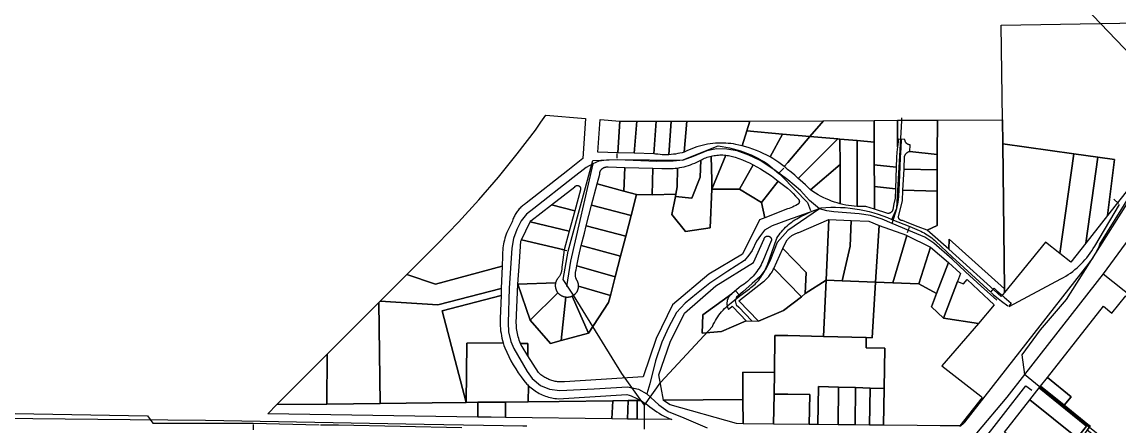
# Model space of a CAD drawing. Extents: x 1876309 to 1899261, y 443723 to 466661.
# Drawn here: x 1890267 to 1894183, y 461581 to 463025 of the extents above; entities that cross this region are included whole.
import ezdxf

# ---------------------------------------------------------------- set-up
doc = ezdxf.new("R2010")
doc.units = 0
doc.header["$MEASUREMENT"] = 0
for name, color, linetype in [('Parcels', 31, 'Continuous'), ('Roads', 7, 'Continuous'), ('Waterlines', 5, 'Continuous')]:
    doc.layers.add(name, color=color, linetype=linetype)

msp = doc.modelspace()

# ---------------------------------------------------------------- linework, layer by layer
at = {"layer": 'Parcels'}
msp.add_lwpolyline([(1894220.9, 462435.3), (1894141.2, 462333.7), (1894166, 462534.1), (1894106.7, 462542.4), (1894021.5, 462554.3), (1894021.5, 462554.3), (1893767.6, 462589.8), (1893766.4, 462675.7), (1893762.3, 463013.9), (1894396.6, 463024.4)], dxfattribs=at)
for points in [[(1892136.6, 462692), (1892278.7, 462680), (1892268.9, 462537.7), (1892214.9, 462494.9), (1892067.1, 462377.8), (1892063.7, 462375.5), (1892060.3, 462373.2), (1892057.1, 462370.8), (1892053.9, 462368.2), (1892050.9, 462365.5), (1892047.9, 462362.8), (1892045, 462359.9), (1892042.2, 462356.9), (1892039.6, 462353.9), (1892037, 462350.7), (1892034.5, 462347.5), (1892032.2, 462344.1), (1892030, 462340.7), (1892027.9, 462337.3), (1892025.9, 462333.7), (1892024, 462330.1), (1892022.3, 462326.4), (1892020.7, 462322.7), (1892019.2, 462318.9), (1892017.9, 462315), (1892016.7, 462311.2), (1891997.9, 462273.2), (1891995.3, 462266.5), (1891992.9, 462259.7), (1891990.8, 462252.8), (1891988.9, 462245.8), (1891987.2, 462238.8), (1891985.8, 462231.8), (1891984.6, 462224.6), (1891983.7, 462217.5), (1891983, 462210.3), (1891982.6, 462203.1), (1891982.4, 462195.9), (1891982.4, 462188.7), (1891981, 462152.7), (1891743.8, 462087.8), (1891641.2, 462123.2), (1891751.2, 462233.6), (1891825.9, 462310.2), (1891898.2, 462389.1), (1891968, 462470.2), (1892035.2, 462553.4), (1892099.8, 462638.7), (1892119.4, 462666.9), (1892136.6, 462692)], [(1892394.4, 462557.7), (1892322.7, 462560.2), (1892330.6, 462676.1), (1892401.1, 462670.5), (1892394.4, 462557.7)], [(1892462, 462670.2), (1892452.3, 462555.8), (1892394.4, 462557.7), (1892401.1, 462670.5), (1892455, 462670.2), (1892462, 462670.2)], [(1892530.2, 462670.3), (1892522, 462553.4), (1892452.3, 462555.8), (1892462, 462670.2), (1892530.2, 462670.3)], [(1892584, 462670.5), (1892576.3, 462550.7), (1892568.3, 462550.5), (1892560.3, 462550.5), (1892552.3, 462550.7), (1892544.4, 462551.3), (1892536.4, 462552.1), (1892528.5, 462553.2), (1892522, 462553.4), (1892530.2, 462670.3), (1892584, 462670.5)], [(1892584, 462670.5), (1892639.6, 462670.6), (1892631, 462560.1), (1892623.3, 462558), (1892615.6, 462556.1), (1892607.8, 462554.5), (1892600, 462553.2), (1892592.1, 462552.1), (1892584.2, 462551.3), (1892576.3, 462550.7), (1892584, 462670.5)], [(1892639.6, 462670.6), (1892865.4, 462671.1), (1892854.1, 462635.6), (1892837.2, 462582.7), (1892826.1, 462585.2), (1892815, 462587.4), (1892806.1, 462589), (1892797.1, 462590.2), (1892788.2, 462591.2), (1892779.1, 462591.9), (1892770.1, 462592.3), (1892761.1, 462592.4), (1892752, 462592.2), (1892743, 462591.7), (1892733.3, 462590.9), (1892723.6, 462589.7), (1892713.9, 462588.2), (1892704.3, 462586.4), (1892694.8, 462584.2), (1892685.4, 462581.8), (1892676, 462578.9), (1892666.8, 462575.8), (1892657.6, 462572.3), (1892648.6, 462568.6), (1892639.7, 462564.5), (1892631, 462560.1), (1892639.6, 462670.6)], [(1892865.4, 462671.1), (1893127.3, 462672.1), (1893079.2, 462615.9), (1892981.3, 462624.5), (1892854.1, 462635.6), (1892865.4, 462671.1)], [(1893248.5, 462601.2), (1893186.6, 462606.6), (1893179.5, 462607.2), (1893079.2, 462615.9), (1893127.3, 462672.1), (1893308.2, 462673.1), (1893308.7, 462595.9), (1893248.5, 462601.2)], [(1893392.1, 462673.6), (1893391.6, 462578.3), (1893389.8, 462559.5), (1893388.4, 462540.6), (1893388.4, 462540.3), (1893387.2, 462506.5), (1893309.2, 462514.2), (1893308.7, 462595.9), (1893308.2, 462673.1), (1893392.1, 462673.6)], [(1893534.1, 462674.4), (1893534, 462551.9), (1893436.2, 462562.7), (1893436.8, 462586), (1893436.1, 462586.1), (1893435.4, 462586.1), (1893434.8, 462586.2), (1893434.1, 462586.3), (1893433.5, 462586.4), (1893432.8, 462586.6), (1893432.2, 462586.7), (1893431.6, 462586.9), (1893430.9, 462587.2), (1893430.3, 462587.4), (1893429.7, 462587.6), (1893429.1, 462587.9), (1893428.5, 462588.2), (1893428, 462588.5), (1893427.4, 462588.9), (1893426.8, 462589.2), (1893426.3, 462589.6), (1893425.8, 462590), (1893425.3, 462590.4), (1893424.8, 462590.9), (1893424.3, 462591.3), (1893423.8, 462591.8), (1893423.4, 462592.3), (1893422.9, 462592.8), (1893422.5, 462593.3), (1893422.1, 462593.8), (1893421.7, 462594.3), (1893421.4, 462594.9), (1893421.1, 462595.5), (1893420.7, 462596), (1893420.4, 462596.6), (1893420.2, 462597.2), (1893419.9, 462597.8), (1893419.7, 462598.4), (1893419.4, 462599.1), (1893419.3, 462599.7), (1893419.1, 462600.3), (1893418.9, 462601), (1893418.8, 462601.6), (1893418.7, 462602.3), (1893418.6, 462602.9), (1893418.6, 462603.6), (1893418.5, 462604.2), (1893418.5, 462604.9), (1893395.2, 462606.4), (1893391.6, 462578.3), (1893392.1, 462673.6), (1893534.1, 462674.4)], [(1893534.1, 462674.4), (1893766.4, 462675.7), (1893767.6, 462589.8), (1893774, 462071.7), (1893576.4, 462248.7), (1893574.7, 462212.7), (1893498.2, 462281.5), (1893533.8, 462297.7), (1893533.9, 462420), (1893534, 462497), (1893534, 462551.9), (1893534.1, 462674.4)], [(1892981.3, 462624.5), (1892937, 462543.1), (1892925.1, 462549.5), (1892913.1, 462555.5), (1892900.9, 462561.2), (1892888.5, 462566.3), (1892875.9, 462571.1), (1892863.1, 462575.4), (1892850.2, 462579.3), (1892837.2, 462582.7), (1892854.1, 462635.6), (1892981.3, 462624.5)], [(1892981.3, 462624.5), (1893079.2, 462615.9), (1893000, 462523.3), (1892987.9, 462508.4), (1892978.2, 462516), (1892968.2, 462523.2), (1892958, 462530.2), (1892947.6, 462536.8), (1892937, 462543.1), (1892981.3, 462624.5)], [(1893179.5, 462607.2), (1893037.5, 462465.9), (1893025.3, 462477.1), (1893012.7, 462487.9), (1892999.9, 462498.4), (1892994, 462503.5), (1892987.9, 462508.4), (1893000, 462523.3), (1893079.2, 462615.9), (1893179.5, 462607.2)], [(1893186.6, 462606.6), (1893187.4, 462515.2), (1893081.5, 462424.8), (1893072.7, 462434), (1893063.5, 462442.8), (1893054, 462451.4), (1893044.3, 462459.5), (1893037.5, 462465.9), (1893179.5, 462607.2), (1893186.6, 462606.6)], [(1893248.5, 462601.2), (1893247.9, 462365.6), (1893237.7, 462366.5), (1893227.4, 462367.6), (1893217.2, 462369.1), (1893207.1, 462370.9), (1893197, 462373), (1893187.1, 462375.5), (1893187.4, 462515.2), (1893186.6, 462606.6), (1893248.5, 462601.2)], [(1893248.5, 462601.2), (1893308.7, 462595.9), (1893309.2, 462514.2), (1893309.7, 462437.6), (1893310.2, 462356), (1893278.7, 462365.7), (1893263.3, 462365.5), (1893247.9, 462365.6), (1893248.5, 462601.2)], [(1894021.5, 462554.3), (1893971.7, 462197.6), (1893920.5, 462237.7), (1893774.1, 462058.3), (1893774, 462071.7), (1893767.6, 462589.8), (1894021.5, 462554.3)], [(1892689.8, 462531.5), (1892694.3, 462533.8), (1892698.8, 462535.9), (1892703.4, 462537.9), (1892708, 462539.7), (1892712.7, 462541.4), (1892717.4, 462542.9), (1892722.2, 462544.3), (1892727, 462545.5), (1892729.5, 462459), (1892729.3, 462428.1), (1892723.5, 462289.9), (1892634.8, 462275.9), (1892587.1, 462337.1), (1892599.1, 462401.7), (1892657.5, 462395.5), (1892687.5, 462470.2), (1892689.8, 462531.5)], [(1892689.8, 462531.5), (1892687.5, 462470.2), (1892657.5, 462395.5), (1892599.1, 462401.7), (1892600.7, 462410.1), (1892605.5, 462436), (1892606.8, 462503.2), (1892614.7, 462504.5), (1892622.6, 462506), (1892630.4, 462507.8), (1892638.1, 462509.9), (1892645.8, 462512.2), (1892653.4, 462514.8), (1892660.9, 462517.6), (1892668.3, 462520.7), (1892675.6, 462524.1), (1892682.8, 462527.7), (1892689.8, 462531.5)], [(1892779.2, 462548.9), (1892729.3, 462428.1), (1892729.5, 462459), (1892727, 462545.5), (1892732.2, 462546.6), (1892737.3, 462547.6), (1892742.5, 462548.4), (1892747.7, 462549), (1892753, 462549.4), (1892758.2, 462549.7), (1892763.5, 462549.8), (1892768.7, 462549.7), (1892774, 462549.4), (1892779.2, 462548.9)], [(1892729.3, 462428.1), (1892779.2, 462548.9), (1892784.1, 462548.4), (1892788.9, 462547.6), (1892793.8, 462546.7), (1892798.6, 462545.7), (1892803.3, 462544.5), (1892808.1, 462543.2), (1892812.8, 462541.7), (1892825.9, 462537.2), (1892838.8, 462532.2), (1892851.7, 462526.9), (1892864.3, 462521.2), (1892876.8, 462515.1), (1892827.8, 462427.3), (1892729.3, 462428.1)], [(1893534, 462551.9), (1893534, 462497), (1893415.1, 462498.5), (1893417.4, 462545.3), (1893417.6, 462546.2), (1893417.9, 462546.9), (1893418.2, 462547.7), (1893418.5, 462548.5), (1893418.9, 462549.3), (1893419.2, 462550), (1893419.7, 462550.8), (1893420.1, 462551.5), (1893420.5, 462552.2), (1893421, 462552.9), (1893421.5, 462553.6), (1893422, 462554.2), (1893422.6, 462554.9), (1893423.2, 462555.5), (1893423.7, 462556.1), (1893424.4, 462556.7), (1893425, 462557.3), (1893425.6, 462557.8), (1893426.3, 462558.3), (1893427, 462558.8), (1893427.7, 462559.3), (1893428.4, 462559.7), (1893429.1, 462560.1), (1893429.9, 462560.5), (1893430.6, 462560.9), (1893431.4, 462561.2), (1893432.2, 462561.6), (1893433, 462561.8), (1893433.8, 462562.1), (1893434.6, 462562.3), (1893435.4, 462562.5), (1893436.2, 462562.7), (1893534, 462551.9)], [(1893971.7, 462197.6), (1894021.5, 462554.3), (1894106.7, 462542.4), (1894063.7, 462234.9), (1894010.5, 462167.1), (1893971.7, 462197.6)], [(1894063.7, 462234.9), (1894106.7, 462542.4), (1894166, 462534.1), (1894141.2, 462333.7), (1894063.7, 462234.9)], [(1892415.6, 462420.6), (1892320.2, 462446.8), (1892329.1, 462480.9), (1892329.1, 462481.9), (1892329.2, 462482.8), (1892329.3, 462483.7), (1892329.4, 462484.6), (1892329.5, 462485.5), (1892329.7, 462486.4), (1892329.9, 462487.3), (1892330.1, 462488.2), (1892330.4, 462489), (1892330.7, 462489.9), (1892331, 462490.8), (1892331.4, 462491.6), (1892331.8, 462492.4), (1892332.2, 462493.2), (1892332.6, 462494), (1892333.1, 462494.8), (1892333.6, 462495.6), (1892334.1, 462496.3), (1892334.7, 462497.1), (1892335.2, 462497.8), (1892335.8, 462498.5), (1892336.5, 462499.1), (1892337.1, 462499.8), (1892337.8, 462500.4), (1892338.5, 462501), (1892339.2, 462501.6), (1892339.9, 462502.2), (1892340.6, 462502.7), (1892341.4, 462503.2), (1892342.2, 462503.7), (1892343, 462504.1), (1892343.8, 462504.5), (1892344.6, 462504.9), (1892345.5, 462505.3), (1892346.3, 462505.6), (1892347.2, 462505.9), (1892348.1, 462506.2), (1892348.9, 462506.4), (1892349.8, 462506.6), (1892350.7, 462506.8), (1892351.6, 462507), (1892352.5, 462507.1), (1892353.4, 462507.2), (1892354.3, 462507.2), (1892355.3, 462507.3), (1892356.2, 462507.2), (1892357.1, 462507.2), (1892358, 462507.1), (1892358.9, 462507), (1892359.8, 462506.9), (1892418.5, 462505.4), (1892415.6, 462420.6)], [(1892518.3, 462502.8), (1892516.5, 462407.2), (1892460.7, 462408.2), (1892415.6, 462420.6), (1892418.5, 462505.4), (1892518.3, 462502.8)], [(1892516.5, 462407.2), (1892518.3, 462502.8), (1892551, 462502), (1892559, 462501.4), (1892567, 462501), (1892574.9, 462500.9), (1892582.9, 462501.1), (1892590.9, 462501.5), (1892598.8, 462502.2), (1892606.8, 462503.2), (1892605.5, 462436), (1892600.7, 462410.1), (1892516.5, 462407.2)], [(1892906.4, 462379.5), (1892827.8, 462427.3), (1892876.8, 462515.1), (1892890.3, 462507.9), (1892903.6, 462500.3), (1892916.6, 462492.3), (1892929.4, 462483.8), (1892941.8, 462474.9), (1892954, 462465.7), (1892965.8, 462456), (1892906.4, 462379.5)], [(1893081.5, 462424.8), (1893187.4, 462515.2), (1893187.1, 462375.5), (1893176.8, 462378.4), (1893166.6, 462381.6), (1893156.6, 462385.1), (1893146.7, 462389), (1893136.9, 462393.2), (1893127.2, 462397.7), (1893117.7, 462402.5), (1893108.4, 462407.6), (1893099.2, 462413.1), (1893090.3, 462418.8), (1893081.5, 462424.8)], [(1893309.7, 462437.6), (1893309.2, 462514.2), (1893387.2, 462506.5), (1893384.3, 462429.3), (1893309.7, 462437.6)], [(1893534, 462497), (1893533.9, 462420), (1893411.5, 462423.8), (1893415.1, 462498.5), (1893534, 462497)], [(1892906.4, 462379.5), (1892965.8, 462456), (1892999.8, 462430.9), (1893009.5, 462421.7), (1893019, 462412.3), (1893028.2, 462402.7), (1893037.1, 462392.7), (1893037.4, 462392.5), (1893037.7, 462392.2), (1893038, 462391.9), (1893038.3, 462391.6), (1893038.6, 462391.3), (1893038.9, 462391), (1893039.1, 462390.7), (1893039.4, 462390.3), (1893039.6, 462390), (1893039.8, 462389.6), (1893040, 462389.3), (1893040.2, 462388.9), (1893040.4, 462388.6), (1893040.6, 462388.2), (1893040.7, 462387.8), (1893040.9, 462387.4), (1893041, 462387), (1893041.1, 462386.6), (1893041.2, 462386.2), (1893041.3, 462385.8), (1893041.4, 462385.4), (1893041.5, 462385), (1893041.5, 462384.6), (1893041.5, 462384.2), (1893041.6, 462383.8), (1893041.6, 462383.3), (1893041.6, 462382.9), (1893041.5, 462382.5), (1893041.5, 462382.1), (1893041.5, 462381.7), (1893041.4, 462381.3), (1893041.3, 462380.9), (1893041.2, 462380.5), (1893041.1, 462380.1), (1893041, 462379.7), (1893040.9, 462379.3), (1893040.7, 462378.9), (1893040.5, 462378.5), (1893040.4, 462378.1), (1893040.2, 462377.8), (1893040, 462377.4), (1893039.8, 462377), (1893039.5, 462376.7), (1893039.3, 462376.4), (1893039.1, 462376), (1893038.8, 462375.7), (1893038.5, 462375.4), (1893038.2, 462375.1), (1893038, 462374.8), (1893037.7, 462374.5), (1893037.3, 462374.2), (1893037, 462374), (1893036.7, 462373.7), (1893036.4, 462373.5), (1893036, 462373.3), (1893035.7, 462373), (1893035.3, 462372.8), (1893034.9, 462372.6), (1893034.6, 462372.5), (1893029, 462369.4), (1893023.3, 462366.6), (1893017.6, 462363.9), (1893011.8, 462361.4), (1893005.9, 462359.1), (1892999.9, 462357.1), (1892918.8, 462325.7), (1892906.4, 462379.5)], [(1892384.5, 462114.3), (1892403.7, 462188.4), (1892422.2, 462259.9), (1892441.3, 462333.5), (1892460.7, 462408.2), (1892516.5, 462407.2), (1892600.7, 462410.1), (1892599.1, 462401.7), (1892587.1, 462337.1), (1892634.8, 462275.9), (1892723.5, 462289.9), (1892729.3, 462428.1), (1892827.8, 462427.3), (1892906.4, 462379.5), (1892918.8, 462325.7), (1892899.2, 462318.4), (1892838.8, 462195.9), (1892719.2, 462124), (1892589.5, 462015), (1892531.1, 461894.2), (1892484.7, 461756.8), (1892203, 461739.2), (1892199, 461738.9), (1892194.9, 461738.8), (1892190.9, 461738.8), (1892186.8, 461739), (1892182.7, 461739.3), (1892178.7, 461739.7), (1892174.7, 461740.3), (1892170.7, 461741), (1892166.7, 461741.8), (1892162.8, 461742.8), (1892158.9, 461743.9), (1892155, 461745.1), (1892151.2, 461746.5), (1892147.4, 461748), (1892143.7, 461749.7), (1892140, 461751.4), (1892136.4, 461753.3), (1892132.9, 461755.3), (1892129.4, 461757.4), (1892126.1, 461759.7), (1892122.8, 461762.1), (1892119.5, 461764.5), (1892116.4, 461767.1), (1892113.4, 461769.8), (1892110.4, 461772.6), (1892073, 461832.1), (1892073, 461876.7), (1892047, 461876.4), (1892044.6, 461882.1), (1892042.4, 461887.9), (1892040.4, 461893.8), (1892038.6, 461899.7), (1892037, 461905.7), (1892035.6, 461911.8), (1892034.4, 461917.9), (1892033.5, 461924), (1892032.7, 461930.2), (1892032.2, 461936.3), (1892031.8, 461942.5), (1892031.7, 461948.8), (1892037.5, 462087.8), (1892081.1, 461960.2), (1892153.5, 461875.9), (1892192.1, 461886.5), (1892288.8, 461913.2), (1892360.8, 462023.1), (1892367.2, 462047.8), (1892384.5, 462114.3)], [(1892156.8, 462371.8), (1892240.1, 462436.2), (1892240.3, 462436.6), (1892240.6, 462436.9), (1892240.9, 462437.2), (1892241.1, 462437.5), (1892241.4, 462437.7), (1892241.7, 462438), (1892242.1, 462438.3), (1892242.4, 462438.5), (1892242.7, 462438.8), (1892243.1, 462439), (1892243.4, 462439.2), (1892243.8, 462439.4), (1892244.1, 462439.6), (1892244.5, 462439.8), (1892244.9, 462439.9), (1892245.2, 462440.1), (1892245.6, 462440.2), (1892246, 462440.3), (1892246.4, 462440.4), (1892246.8, 462440.5), (1892247.2, 462440.6), (1892247.6, 462440.7), (1892248, 462440.7), (1892248.4, 462440.8), (1892248.8, 462440.8), (1892249.2, 462440.8), (1892249.6, 462440.8), (1892250, 462440.8), (1892250.5, 462440.8), (1892250.9, 462440.7), (1892251.3, 462440.7), (1892251.7, 462440.6), (1892252.1, 462440.5), (1892252.5, 462440.4), (1892252.8, 462440.3), (1892253.2, 462440.2), (1892253.6, 462440), (1892254, 462439.9), (1892254.4, 462439.7), (1892254.7, 462439.5), (1892255.1, 462439.4), (1892255.4, 462439.1), (1892255.8, 462438.9), (1892256.1, 462438.7), (1892256.5, 462438.5), (1892256.8, 462438.2), (1892257.1, 462438), (1892257.4, 462437.7), (1892257.7, 462437.4), (1892258, 462437.1), (1892258.3, 462436.8), (1892258.5, 462436.5), (1892258.8, 462436.2), (1892259, 462435.8), (1892259.2, 462435.5), (1892259.5, 462435.2), (1892259.7, 462434.8), (1892259.9, 462434.4), (1892260, 462434.1), (1892260.2, 462433.7), (1892260.4, 462433.3), (1892260.5, 462433), (1892260.6, 462432.6), (1892260.7, 462432.2), (1892260.8, 462431.8), (1892260.9, 462431.4), (1892261, 462431), (1892261.1, 462430.6), (1892261.1, 462430.2), (1892261.1, 462429.8), (1892261.2, 462429.4), (1892261.2, 462429), (1892261.2, 462428.5), (1892261.1, 462428.1), (1892261.1, 462427.7), (1892261, 462427.3), (1892261, 462426.9), (1892260.9, 462426.5), (1892260.8, 462426.1), (1892260.7, 462425.7), (1892260.6, 462425.3), (1892260.4, 462425), (1892240.2, 462350.5), (1892156.8, 462371.8)], [(1892441.3, 462333.5), (1892300.3, 462370), (1892320.2, 462446.8), (1892415.6, 462420.6), (1892460.7, 462408.2), (1892441.3, 462333.5)], [(1893309.7, 462437.6), (1893384.3, 462429.3), (1893383, 462395.9), (1893378.8, 462375.5), (1893375.1, 462355.1), (1893375, 462354.5), (1893374.8, 462353.9), (1893374.7, 462353.3), (1893374.5, 462352.8), (1893374.3, 462352.2), (1893374.1, 462351.7), (1893373.8, 462351.1), (1893373.6, 462350.6), (1893373.3, 462350), (1893373, 462349.5), (1893372.7, 462349), (1893372.4, 462348.5), (1893372, 462348), (1893371.7, 462347.5), (1893371.3, 462347.1), (1893370.9, 462346.6), (1893370.5, 462346.2), (1893370.1, 462345.8), (1893369.6, 462345.3), (1893369.2, 462345), (1893368.7, 462344.6), (1893368.2, 462344.2), (1893367.7, 462343.9), (1893367.2, 462343.5), (1893366.7, 462343.2), (1893366.2, 462342.9), (1893365.7, 462342.7), (1893365.1, 462342.4), (1893364.6, 462342.2), (1893364, 462341.9), (1893363.5, 462341.7), (1893362.9, 462341.6), (1893362.3, 462341.4), (1893361.7, 462341.3), (1893361.1, 462341.1), (1893360.6, 462341), (1893360, 462341), (1893359.4, 462340.9), (1893358.8, 462340.9), (1893358.2, 462340.8), (1893357.6, 462340.9), (1893310.2, 462356), (1893309.7, 462437.6)], [(1893411.5, 462423.8), (1893533.9, 462420), (1893533.8, 462297.7), (1893498.2, 462281.5), (1893465.2, 462293.2), (1893432.6, 462305.7), (1893409.6, 462315.3), (1893409.1, 462315.2), (1893408.7, 462315.2), (1893408.2, 462315.3), (1893407.8, 462315.3), (1893407.3, 462315.3), (1893406.8, 462315.4), (1893406.4, 462315.5), (1893405.9, 462315.6), (1893405.5, 462315.7), (1893405, 462315.8), (1893404.6, 462315.9), (1893404.2, 462316.1), (1893403.7, 462316.2), (1893403.3, 462316.4), (1893402.9, 462316.6), (1893402.5, 462316.8), (1893402.1, 462317.1), (1893401.7, 462317.3), (1893401.3, 462317.5), (1893400.9, 462317.8), (1893400.5, 462318.1), (1893400.2, 462318.4), (1893399.8, 462318.7), (1893399.5, 462319), (1893399.2, 462319.3), (1893398.9, 462319.7), (1893398.6, 462320), (1893398.3, 462320.4), (1893398, 462320.8), (1893397.7, 462321.1), (1893397.5, 462321.5), (1893397.2, 462321.9), (1893397, 462322.3), (1893396.8, 462322.7), (1893396.6, 462323.1), (1893396.4, 462323.6), (1893396.3, 462324), (1893396.1, 462324.4), (1893396, 462324.9), (1893395.9, 462325.3), (1893395.8, 462325.8), (1893395.7, 462326.2), (1893395.6, 462326.7), (1893395.5, 462327.1), (1893395.5, 462327.6), (1893395.5, 462328.1), (1893395.5, 462328.5), (1893395.5, 462329), (1893395.5, 462329.5), (1893395.5, 462329.9), (1893395.6, 462330.4), (1893409.7, 462385.5), (1893411.5, 462423.8)], [(1892220.4, 462277.7), (1892081.6, 462311.2), (1892083.2, 462314.7), (1892156.8, 462371.8), (1892240.2, 462350.5), (1892220.4, 462277.7)], [(1892422.2, 462259.9), (1892281.2, 462296.7), (1892300.3, 462370), (1892441.3, 462333.5), (1892422.2, 462259.9)], [(1892202.1, 462210.4), (1892050.3, 462246.3), (1892081.6, 462311.2), (1892220.4, 462277.7), (1892202.1, 462210.4)], [(1892403.7, 462188.4), (1892263.2, 462225.9), (1892274.6, 462270.9), (1892281.2, 462296.7), (1892422.2, 462259.9), (1892403.7, 462188.4)], [(1892982.3, 462215.6), (1892995.6, 462242.7), (1892997.2, 462244.9), (1892998.9, 462247), (1893000.7, 462249.1), (1893002.6, 462251.1), (1893004.5, 462253.1), (1893006.5, 462255), (1893008.6, 462256.8), (1893010.7, 462258.5), (1893012.9, 462260.2), (1893015.1, 462261.8), (1893017.4, 462263.3), (1893019.7, 462264.8), (1893022.1, 462266.1), (1893024.5, 462267.4), (1893027, 462268.6), (1893029.5, 462269.7), (1893032.1, 462270.8), (1893034.6, 462271.7), (1893037.3, 462272.5), (1893039.9, 462273.3), (1893147.4, 462319.7), (1893137.9, 462102.1), (1893062.6, 462054.7), (1893065.9, 462130.3), (1892982.3, 462215.6)], [(1893194.8, 462099.6), (1893137.9, 462102.1), (1893147.4, 462319.7), (1893226.4, 462316.2), (1893222.5, 462224.3), (1893194.8, 462099.6)], [(1893226.4, 462316.2), (1893289.1, 462313.5), (1893325.9, 462297.8), (1893313.5, 462094.8), (1893194.8, 462099.6), (1893222.5, 462224.3), (1893226.4, 462316.2)], [(1893313.5, 462094.8), (1893325.9, 462297.8), (1893424.6, 462263.2), (1893425.8, 462262.6), (1893375.1, 462092.7), (1893313.5, 462094.8)], [(1893048.8, 462043.5), (1893062.6, 462054.7), (1893137.9, 462102.1), (1893128.3, 461901.4), (1893000, 461904.8), (1892954.6, 461905.3), (1892952.5, 461772.9), (1892839.6, 461774), (1892840.4, 461675.8), (1892556.8, 461674.1), (1892539.7, 461764.4), (1892580.7, 461880.8), (1892632, 461984.8), (1892744, 462082.4), (1892878, 462165.1), (1892915.9, 462250.5), (1892916.1, 462250.9), (1892916.2, 462251.4), (1892916.4, 462251.8), (1892916.6, 462252.2), (1892916.8, 462252.6), (1892917, 462253.1), (1892917.2, 462253.5), (1892917.4, 462253.9), (1892917.7, 462254.2), (1892917.9, 462254.6), (1892918.2, 462255), (1892918.5, 462255.3), (1892918.8, 462255.7), (1892919.1, 462256), (1892919.4, 462256.4), (1892919.8, 462256.7), (1892920.1, 462257), (1892920.5, 462257.3), (1892920.8, 462257.5), (1892921.2, 462257.8), (1892921.6, 462258.1), (1892922, 462258.3), (1892922.4, 462258.5), (1892922.8, 462258.7), (1892923.2, 462258.9), (1892923.6, 462259.1), (1892924.1, 462259.3), (1892924.5, 462259.4), (1892924.9, 462259.6), (1892925.4, 462259.7), (1892925.8, 462259.8), (1892926.3, 462259.9), (1892926.7, 462260), (1892927.2, 462260), (1892927.6, 462260.1), (1892928.1, 462260.1), (1892928.6, 462260.1), (1892929, 462260.1), (1892929.5, 462260.1), (1892929.9, 462260.1), (1892930.4, 462260), (1892930.9, 462260), (1892931.3, 462259.9), (1892931.8, 462259.8), (1892932.2, 462259.7), (1892932.6, 462259.5), (1892933.1, 462259.4), (1892933.5, 462259.2), (1892933.9, 462259.1), (1892934.4, 462258.9), (1892934.8, 462258.7), (1892935.2, 462258.5), (1892935.6, 462258.2), (1892936, 462258), (1892936.3, 462257.7), (1892936.7, 462257.5), (1892937.1, 462257.2), (1892937.4, 462256.9), (1892937.8, 462256.6), (1892938.1, 462256.2), (1892938.4, 462255.9), (1892938.7, 462255.6), (1892939, 462255.2), (1892939.3, 462254.9), (1892939.6, 462254.5), (1892939.8, 462254.1), (1892940.1, 462253.7), (1892940.3, 462253.3), (1892940.5, 462252.9), (1892940.7, 462252.5), (1892940.9, 462252.1), (1892941.1, 462251.7), (1892941.3, 462251.2), (1892941.4, 462250.8), (1892941.5, 462250.3), (1892941.7, 462249.9), (1892941.7, 462249.5), (1892941.8, 462249), (1892941.9, 462248.5), (1892941.9, 462248.1), (1892942, 462247.6), (1892942, 462247.2), (1892942, 462246.7), (1892942, 462246.3), (1892942, 462245.8), (1892941.9, 462245.3), (1892941.9, 462244.9), (1892941.8, 462244.4), (1892941.7, 462244), (1892941.6, 462243.5), (1892911, 462170.5), (1892908, 462164.1), (1892904.8, 462157.8), (1892901.3, 462151.6), (1892897.7, 462145.5), (1892893.9, 462139.5), (1892889.8, 462133.7), (1892885.5, 462128), (1892881.1, 462122.5), (1892876.5, 462117.1), (1892871.6, 462111.9), (1892866.6, 462106.9), (1892861.5, 462102), (1892856.1, 462097.4), (1892850.6, 462092.9), (1892845, 462088.6), (1892839.2, 462084.5), (1892833.3, 462080.6), (1892827.2, 462076.9), (1892800.4, 462054.2), (1892697.6, 461978.5), (1892695.4, 461913.1), (1892763.7, 461919.6), (1892851.6, 461957.7), (1892896.1, 461956.6), (1892985.5, 461993.9), (1893048.8, 462043.5)], [(1893375.1, 462092.7), (1893425.8, 462262.6), (1893509.3, 462220.4), (1893467.7, 462089.4), (1893375.1, 462092.7)], [(1892171.7, 462092.5), (1892037.5, 462087.8), (1892043.1, 462167.8), (1892048.2, 462242.1), (1892050.3, 462246.3), (1892202.1, 462210.4), (1892195, 462157.2), (1892193.9, 462149), (1892193.9, 462147), (1892193.9, 462145), (1892193.8, 462143.1), (1892193.7, 462141.1), (1892193.5, 462139.1), (1892193.2, 462137.2), (1892192.8, 462135.2), (1892192.4, 462133.3), (1892191.9, 462131.4), (1892191.3, 462129.5), (1892190.7, 462127.6), (1892190, 462125.7), (1892189.3, 462123.9), (1892188.5, 462122.1), (1892187.6, 462120.3), (1892186.6, 462118.6), (1892185.6, 462116.8), (1892184.6, 462115.2), (1892183.5, 462113.5), (1892182.3, 462111.9), (1892181.1, 462110.4), (1892179.8, 462108.9), (1892178.5, 462107.4), (1892177.7, 462106.3), (1892176.9, 462105.1), (1892176.2, 462103.9), (1892175.5, 462102.7), (1892174.9, 462101.5), (1892174.3, 462100.3), (1892173.8, 462099), (1892173.3, 462097.7), (1892172.8, 462096.4), (1892172.4, 462095.1), (1892172, 462093.8), (1892171.7, 462092.5)], [(1892263.2, 462225.9), (1892403.7, 462188.4), (1892384.5, 462114.3), (1892248, 462154), (1892255.2, 462190), (1892263.2, 462225.9)], [(1892982.3, 462215.6), (1893065.9, 462130.3), (1893062.6, 462054.7), (1893048.8, 462043.5), (1892950.3, 462144.1), (1892982.3, 462215.6)], [(1893509.3, 462220.4), (1893574.1, 462165.8), (1893531.6, 462054.6), (1893467.7, 462089.4), (1893509.3, 462220.4)], [(1893774, 462071.7), (1893774.1, 462058.3), (1893762.3, 462044.1), (1893574.7, 462212.7), (1893576.4, 462248.7), (1893774, 462071.7)], [(1891981, 462152.7), (1891977.9, 462072.9), (1891751.8, 462014.7), (1891545.8, 462027.6), (1891641.2, 462123.2), (1891743.8, 462087.8), (1891981, 462152.7)], [(1892367.2, 462047.8), (1892253.7, 462080.7), (1892253.7, 462082.1), (1892253.7, 462083.4), (1892253.6, 462084.8), (1892253.5, 462086.2), (1892253.3, 462087.5), (1892253, 462088.9), (1892252.8, 462090.2), (1892252.4, 462091.6), (1892252.1, 462092.9), (1892251.7, 462094.2), (1892251.2, 462095.5), (1892250.7, 462096.8), (1892250.1, 462098), (1892249.6, 462099.3), (1892248.9, 462100.5), (1892248.2, 462101.7), (1892247.5, 462103), (1892246.8, 462104.3), (1892246.2, 462105.6), (1892245.6, 462106.9), (1892245.1, 462108.3), (1892244.6, 462109.7), (1892244.1, 462111.1), (1892243.7, 462112.5), (1892243.4, 462113.9), (1892243.1, 462115.4), (1892242.8, 462116.8), (1892242.6, 462118.3), (1892242.5, 462119.7), (1892242.3, 462121.2), (1892242.3, 462122.6), (1892242.3, 462124.1), (1892242.3, 462125.6), (1892242.4, 462127), (1892242.6, 462128.5), (1892242.8, 462130), (1892243, 462131.4), (1892243.3, 462132.8), (1892243.6, 462134.3), (1892244, 462135.7), (1892244.5, 462137.1), (1892244.9, 462138.5), (1892245.5, 462139.8), (1892248, 462154), (1892384.5, 462114.3), (1892367.2, 462047.8)], [(1892896.1, 461956.6), (1892825.3, 462028.8), (1892914.3, 462098), (1892917.6, 462100.7), (1892920.7, 462103.5), (1892923.8, 462106.4), (1892926.7, 462109.4), (1892929.6, 462112.5), (1892932.4, 462115.7), (1892935, 462118.9), (1892937.6, 462122.3), (1892940, 462125.8), (1892942.3, 462129.3), (1892944.5, 462132.9), (1892946.5, 462136.6), (1892948.5, 462140.3), (1892950.3, 462144.1), (1893048.8, 462043.5), (1892985.5, 461993.9), (1892896.1, 461956.6)], [(1893574.1, 462165.8), (1893615.6, 462127.6), (1893616.7, 462126.6), (1893605.9, 462098.2), (1893555.9, 461967.2), (1893513.4, 462006.8), (1893531.6, 462054.6), (1893574.1, 462165.8)], [(1893137.9, 462102.1), (1893194.8, 462099.6), (1893313.5, 462094.8), (1893301.4, 461896.7), (1893280.1, 461897.3), (1893128.3, 461901.4), (1893137.9, 462102.1)], [(1893555.9, 461967.2), (1893605.9, 462098.2), (1893626.9, 462089.1), (1893640.2, 462104.8), (1893681.4, 462066.8), (1893737.1, 462014), (1893681, 461947.8), (1893555.9, 461967.2)], [(1891852.5, 461665.7), (1891731.1, 461664.4), (1891545.3, 461662.3), (1891541.6, 462023.3), (1891545.8, 462027.6), (1891751.8, 462014.7), (1891977.9, 462072.9), (1891977, 462048.3), (1891767.3, 461993), (1891852.5, 461665.7)], [(1892037.5, 462087.8), (1892171.7, 462092.5), (1892171.4, 462091.1), (1892171.1, 462089.7), (1892171, 462088.3), (1892170.8, 462086.8), (1892170.7, 462085.4), (1892170.7, 462084), (1892170.7, 462082.6), (1892170.7, 462081.2), (1892170.8, 462079.7), (1892171, 462078.3), (1892171.2, 462076.9), (1892171.4, 462075.5), (1892171.7, 462074.1), (1892172.1, 462072.7), (1892172.4, 462071.4), (1892172.9, 462070), (1892173.4, 462068.7), (1892173.9, 462067.4), (1892174.5, 462066.1), (1892175.1, 462064.8), (1892175.8, 462063.5), (1892176.5, 462062.3), (1892177.3, 462061.1), (1892178, 462059.9), (1892178.9, 462058.8), (1892179.8, 462057.6), (1892081.1, 461960.2), (1892037.5, 462087.8)], [(1892179.8, 462057.6), (1892180.7, 462056.6), (1892181.6, 462055.5), (1892182.6, 462054.5), (1892183.6, 462053.6), (1892184.6, 462052.6), (1892185.7, 462051.7), (1892186.8, 462050.9), (1892187.9, 462050), (1892189.1, 462049.3), (1892190.3, 462048.5), (1892191.5, 462047.8), (1892192.7, 462047.1), (1892193.9, 462046.5), (1892195.2, 462046), (1892196.5, 462045.4), (1892197.8, 462044.9), (1892199.1, 462044.5), (1892200.5, 462044.1), (1892201.8, 462043.7), (1892203.2, 462043.4), (1892204.6, 462043.2), (1892205.9, 462043), (1892207.2, 462042.7), (1892208.5, 462042.5), (1892192.1, 461886.5), (1892153.5, 461875.9), (1892081.1, 461960.2), (1892179.8, 462057.6)], [(1892231, 462045.8), (1892232.2, 462046.4), (1892233.4, 462047.1), (1892234.6, 462047.8), (1892235.8, 462048.5), (1892236.9, 462049.3), (1892238, 462050.1), (1892239.1, 462050.9), (1892240.1, 462051.8), (1892241.1, 462052.7), (1892242.1, 462053.7), (1892243.1, 462054.6), (1892244, 462055.7), (1892244.9, 462056.7), (1892245.7, 462057.8), (1892246.5, 462058.9), (1892247.3, 462060), (1892248, 462061.2), (1892248.7, 462062.4), (1892249.4, 462063.6), (1892250, 462064.8), (1892250.5, 462066.1), (1892251, 462067.3), (1892251.5, 462068.6), (1892251.9, 462069.9), (1892252.3, 462071.2), (1892252.7, 462072.6), (1892253, 462073.9), (1892253.2, 462075.2), (1892253.4, 462076.6), (1892253.5, 462078), (1892253.7, 462079.3), (1892253.7, 462080.7), (1892367.2, 462047.8), (1892360.8, 462023.1), (1892288.8, 461913.2), (1892231, 462045.8)], [(1893343.9, 461715.7), (1893346.2, 461859.7), (1893280.1, 461861.2), (1893280.1, 461897.3), (1893301.4, 461896.7), (1893313.5, 462094.8), (1893375.1, 462092.7), (1893467.7, 462089.4), (1893531.6, 462054.6), (1893513.4, 462006.8), (1893555.9, 461967.2), (1893681, 461947.8), (1893550, 461796.9), (1893635.9, 461729.6), (1893688.7, 461688.1), (1893694.5, 461683.6), (1893614.5, 461581.6), (1893543.7, 461582.3), (1893461.9, 461583.1), (1893341.8, 461584.3), (1893343.9, 461715.7)], [(1891355.1, 461660.1), (1891356.6, 461837.8), (1891541.6, 462023.3), (1891545.3, 461662.3), (1891355.1, 461660.1)], [(1891852.5, 461665.7), (1891767.3, 461993), (1891977, 462048.3), (1891973.8, 461965.7), (1891973.6, 461956.9), (1891973.7, 461948), (1891974.1, 461939.2), (1891974.8, 461930.3), (1891975.7, 461921.5), (1891977, 461912.7), (1891978.5, 461904), (1891980.3, 461895.4), (1891982.4, 461886.8), (1891984.8, 461878.2), (1891855.4, 461877.9), (1891852.5, 461665.7)], [(1892288.8, 461913.2), (1892192.1, 461886.5), (1892208.5, 462042.5), (1892209.9, 462042.3), (1892211.2, 462042.2), (1892212.6, 462042.1), (1892213.9, 462042.1), (1892215.3, 462042.1), (1892216.6, 462042.2), (1892218, 462042.3), (1892219.3, 462042.4), (1892220.7, 462042.6), (1892222, 462042.9), (1892223.3, 462043.2), (1892224.6, 462043.5), (1892225.9, 462043.9), (1892227.2, 462044.3), (1892228.5, 462044.8), (1892229.7, 462045.3), (1892231, 462045.8), (1892288.8, 461913.2)], [(1892851.6, 461957.7), (1892763.7, 461919.6), (1892695.4, 461913.1), (1892697.6, 461978.5), (1892800.4, 462054.2), (1892799.2, 462053.3), (1892798, 462052.3), (1892796.9, 462051.3), (1892795.8, 462050.2), (1892794.8, 462049.1), (1892793.8, 462048), (1892792.8, 462046.8), (1892791.9, 462045.6), (1892791, 462044.4), (1892790.1, 462043.1), (1892789.3, 462041.8), (1892788.6, 462040.5), (1892787.9, 462039.2), (1892787.2, 462037.8), (1892786.6, 462036.4), (1892786, 462035), (1892785.5, 462033.6), (1892785, 462032.2), (1892784.6, 462030.7), (1892784.2, 462029.2), (1892783.9, 462027.7), (1892783.7, 462026.2), (1892783.5, 462024.7), (1892783.3, 462023.2), (1892783.2, 462021.7), (1892783.1, 462020.2), (1892783.1, 462018.7), (1892783.2, 462017.2), (1892783.3, 462015.6), (1892783.4, 462014.1), (1892783.7, 462012.6), (1892783.9, 462011.1), (1892784.2, 462009.6), (1892784.6, 462008.2), (1892785, 462006.7), (1892785.5, 462005.3), (1892786, 462003.8), (1892786.5, 462002.4), (1892787.1, 462001), (1892787.8, 461999.7), (1892788.5, 461998.3), (1892792.2, 462001.8), (1892801.7, 462009.2), (1892830.2, 461980.1), (1892851.6, 461957.7)], [(1893986.1, 461655.8), (1894011.2, 461685.9), (1893927.2, 461755), (1894126.5, 462009.1), (1894157, 461985.1), (1894207, 462046.7), (1894214.9, 462040.5), (1894226.2, 462054.5), (1894384.9, 461930), (1894575.3, 461700.8), (1894620.7, 461646.3), (1894371.6, 461328.8), (1894068.9, 461566.3), (1894080, 461580.4), (1894071.2, 461587.3), (1893986.1, 461655.8)], [(1892951.2, 461695.5), (1892952.5, 461772.9), (1892954.6, 461905.3), (1893000, 461904.8), (1893128.3, 461901.4), (1893280.1, 461897.3), (1893280.1, 461861.2), (1893346.2, 461859.7), (1893343.9, 461715.7), (1893293.8, 461717.2), (1893242.1, 461718.8), (1893180.8, 461720.7), (1893110.2, 461722.8), (1893107.7, 461586.5), (1893076.5, 461586.8), (1893078.5, 461694.3), (1893000, 461695.6), (1892951.2, 461695.5)], [(1891984.8, 461878.2), (1891987.6, 461869.3), (1891990.7, 461860.5), (1891997.4, 461845), (1892004.6, 461829.7), (1892012.3, 461814.7), (1892020.6, 461799.9), (1892029.4, 461785.5), (1892038.6, 461771.4), (1892048.4, 461757.6), (1892058.6, 461744.1), (1892069.4, 461731.1), (1892072.3, 461728.1), (1892075.4, 461725.1), (1892073.6, 461668), (1891993.3, 461667.2), (1891894.5, 461666.1), (1891852.5, 461665.7), (1891855.4, 461877.9), (1891984.8, 461878.2)], [(1892073, 461832.1), (1892052.2, 461865.3), (1892049.5, 461870.8), (1892047, 461876.4), (1892073, 461876.7), (1892073, 461832.1)], [(1891356.6, 461837.8), (1891355.1, 461660.1), (1891177.4, 461658), (1891356.6, 461837.8)], [(1892840.4, 461675.8), (1892839.6, 461774), (1892952.5, 461772.9), (1892951.2, 461695.5), (1892949.5, 461588), (1892841.2, 461589.1), (1892840.4, 461675.8)], [(1893927.2, 461755), (1894011.2, 461685.9), (1893986.1, 461655.8), (1893902.3, 461723.3), (1893927.2, 461755)], [(1892376.1, 461671.5), (1892185.1, 461669.2), (1892073.6, 461668), (1892075.4, 461725.1), (1892079.8, 461721.2), (1892084.3, 461717.4), (1892088.9, 461713.8), (1892093.6, 461710.3), (1892098.5, 461707), (1892103.5, 461703.8), (1892108.6, 461700.8), (1892113.7, 461698), (1892119, 461695.4), (1892124.4, 461693), (1892129.8, 461690.7), (1892135.3, 461688.7), (1892140.9, 461686.8), (1892146.5, 461685.1), (1892152.2, 461683.6), (1892157.9, 461682.3), (1892163.7, 461681.2), (1892169.5, 461680.3), (1892175.4, 461679.5), (1892181.2, 461679), (1892426.6, 461694), (1892433.8, 461691.6), (1892441, 461689), (1892448.1, 461686.2), (1892455.1, 461683.2), (1892461.9, 461679.9), (1892468.7, 461676.5), (1892475.4, 461672.8), (1892463.1, 461672.7), (1892431, 461672.2), (1892376.1, 461671.5)], [(1893180.8, 461720.7), (1893180.1, 461585.8), (1893107.7, 461586.5), (1893110.2, 461722.8), (1893180.8, 461720.7)], [(1893180.8, 461720.7), (1893242.1, 461718.8), (1893241.3, 461585.2), (1893180.1, 461585.8), (1893180.8, 461720.7)], [(1893242.1, 461718.8), (1893293.8, 461717.2), (1893291.6, 461584.7), (1893241.3, 461585.2), (1893242.1, 461718.8)], [(1893293.8, 461717.2), (1893343.9, 461715.7), (1893341.8, 461584.3), (1893291.6, 461584.7), (1893293.8, 461717.2)], [(1893731.7, 461159.3), (1893824.6, 461276.4), (1893884.5, 461351.9), (1893942, 461424.4), (1894033, 461539.2), (1894066.3, 461581.1), (1893897.9, 461717.8), (1893902.3, 461723.3), (1893986.1, 461655.8), (1894071.2, 461587.3), (1894080, 461580.4), (1894068.9, 461566.3), (1893789.1, 461209.7), (1893576.2, 460938.3), (1893563.9, 460947.7), (1893597.7, 460990.4), (1893637.6, 461040.7), (1893669, 461080.3), (1893731.7, 461159.3)], [(1893864.7, 461675.4), (1893897.9, 461717.8), (1894066.3, 461581.1), (1894033, 461539.2), (1893864.7, 461675.4)], [(1891852.5, 461665.7), (1891894.5, 461666.1), (1891894.1, 461613.5), (1891145.1, 461625.6), (1891177.4, 461658), (1891355.1, 461660.1), (1891545.3, 461662.3), (1891731.1, 461664.4), (1891852.5, 461665.7)], [(1891894.1, 461613.5), (1891894.5, 461666.1), (1891993.3, 461667.2), (1891993.4, 461612), (1891941.6, 461612.7), (1891894.1, 461613.5)], [(1891993.4, 461612), (1891993.3, 461667.2), (1892073.6, 461668), (1892185.1, 461669.2), (1892376.1, 461671.5), (1892373, 461607.2), (1891993.4, 461612)], [(1892428.2, 461606.5), (1892373, 461607.2), (1892376.1, 461671.5), (1892431, 461672.2), (1892428.2, 461606.5)], [(1892462.6, 461606), (1892428.2, 461606.5), (1892431, 461672.2), (1892463.1, 461672.7), (1892462.6, 461606)], [(1892462.6, 461606), (1892463.1, 461672.7), (1892475.4, 461672.8), (1892481.9, 461669), (1892488.3, 461664.9), (1892494.6, 461660.7), (1892500.7, 461656.3), (1892508.5, 461649.9), (1892516.4, 461643.8), (1892524.6, 461637.9), (1892533, 461632.3), (1892541.5, 461626.9), (1892550.2, 461621.9), (1892559, 461617.1), (1892568, 461612.6), (1892577.2, 461608.4), (1892586.4, 461604.5), (1892462.6, 461606)], [(1892840.4, 461675.8), (1892841.2, 461589.1), (1892817.5, 461590), (1892580.6, 461657.1), (1892557.1, 461672.5), (1892556.8, 461674.1), (1892840.4, 461675.8)], [(1892951.2, 461695.5), (1893000, 461695.6), (1893078.5, 461694.3), (1893076.5, 461586.8), (1892949.5, 461588), (1892951.2, 461695.5)], [(1893942, 461424.4), (1893773.7, 461559.4), (1893864.7, 461675.4), (1894033, 461539.2), (1893942, 461424.4)]]:
    msp.add_lwpolyline(points, close=True, dxfattribs=at)
at = {"layer": 'Roads'}
msp.add_line((1894126.3, 462124.8), (1893845, 461766), dxfattribs=at)
for points in [[(1895747.6, 465135.2), (1895702.5, 464681.9), (1895664, 464456.7), (1895617.6, 464294), (1895555.2, 464108), (1895501.3, 463984.8), (1895405.1, 463797.7), (1895298.3, 463634.6), (1895107.2, 463374.9), (1894812.1, 463006.2), (1894273, 462326.6), (1894126.3, 462124.8)], [(1894444.5, 463025.9), (1894323.8, 462914.5), (1894304.5, 462892.4), (1894288.9, 462861.1), (1894283.3, 462835.3), (1894264.9, 462553.5), (1894259.4, 462505.6), (1894248.3, 462452.2), (1894226.2, 462400.7), (1893993.6, 462034), (1893900.5, 461924.7), (1893835.7, 461835.7), (1893845, 461766)], [(1893372.5, 462304.5), (1893389.4, 462358.7), (1893394.3, 462380.8), (1893396.5, 462401.6), (1893399.5, 462450.7), (1893401.2, 462508.3), (1893403, 462541.3), (1893404.7, 462574.2), (1893406.4, 462605.7)], [(1893114.1, 462357.5), (1893077.7, 462387), (1893045.2, 462422.6), (1893000, 462461.2), (1892950.7, 462497.7), (1892901.7, 462530.5), (1892860.9, 462549.3), (1892819.4, 462564), (1892783, 462570.8), (1892745.7, 462571.3), (1892711.4, 462564), (1892663.2, 462544.8), (1892627.4, 462531.8), (1892591.8, 462527.3), (1892532.9, 462526.1), (1892391.3, 462532.4), (1892353.9, 462531.3), (1892326.4, 462527.7), (1892304.6, 462517.8)], [(1892304.6, 462517.8), (1892281.2, 462504.9), (1892233, 462468.5), (1892093.9, 462358.5), (1892068, 462338.3), (1892049.3, 462314.4), (1892033.2, 462283.3), (1892021.8, 462251.6), (1892015.6, 462217.4), (1892005.6, 462074.4), (1892002.6, 461950.1), (1892004.1, 461918.5), (1892011.9, 461883.2), (1892022.8, 461858.8), (1892070, 461776.8), (1892088.2, 461751.4), (1892117.8, 461726.5), (1892150, 461713), (1892186.8, 461707.8), (1892309.2, 461714.9), (1892428.1, 461721.8), (1892468.1, 461713.5), (1892497.9, 461696.4)], [(1892304.6, 462517.8), (1892224.6, 462170.3), (1892210.6, 462080)], [(1893114.1, 462357.5), (1892999.9, 462317.3), (1892944.3, 462296.4), (1892916.8, 462281.3), (1892902.6, 462262.4), (1892888.8, 462242), (1892872.7, 462208.8), (1892861.8, 462191.4), (1892846, 462173), (1892786.9, 462134.7), (1892721.9, 462091.4), (1892674.4, 462053.6), (1892633.7, 462020.6), (1892602.9, 461986.5), (1892574.5, 461934), (1892550.4, 461880.7), (1892528.2, 461814.9), (1892508.1, 461731.9), (1892497.9, 461696.4)], [(1893114.1, 462357.5), (1893022.6, 462295), (1893000, 462280.5), (1892962.6, 462237), (1892938.2, 462176.3), (1892923.5, 462144.7), (1892901, 462114.1), (1892873.1, 462090.2), (1892839.4, 462061.2), (1892817.7, 462041.5), (1892812.7, 462029), (1892816.7, 462014.7), (1892825.3, 462005.8), (1892871.7, 461957.3)], [(1893372.5, 462304.5), (1893336.7, 462320.1), (1893295.7, 462333.1), (1893255.3, 462339.3), (1893164.4, 462347.2), (1893140.1, 462350.2), (1893114.1, 462357.5)], [(1893746.7, 462031.1), (1893690.6, 462081.4), (1893635.1, 462132.8), (1893586.9, 462177.4), (1893521.9, 462235.3), (1893490, 462256.5), (1893432.9, 462280.1), (1893372.5, 462304.5)], [(1894126.3, 462124.8), (1894378.6, 461923.4), (1894608.4, 461646.4), (1894369.7, 461342.3), (1894072.1, 461579.2)], [(1893845, 461766), (1893781.7, 461684.6), (1893674.4, 461555.4)], [(1894072.1, 461579.2), (1893981.7, 461653.7), (1893845, 461766)], [(1892497.9, 461696.4), (1892540, 461657.7), (1892574.1, 461633.8), (1892629.4, 461611.3), (1892712.9, 461574.7)], [(1892069, 461580.5), (1892054.5, 461580.9), (1891702.7, 461587.2), (1890922.5, 461601.3), (1890654, 461603.9), (1889841.1, 461611.5), (1889756.5, 461607.2), (1889682.7, 461590.6), (1889603.2, 461560.5), (1889549.4, 461536.8), (1889483.9, 461501.1)]]:
    msp.add_lwpolyline(points, dxfattribs=at)
at = {"layer": 'Waterlines', "color": 5}
for p, q in [((1893389.6, 462359.3), (1893407.3, 462671.7)), ((1893407.3, 462671.7), (1893407.3, 462682.6)), ((1892271.1, 462407.9), (1892304.3, 462530.3)), ((1892304.3, 462530.3), (1892391.6, 462534.2)), ((1892391.5, 462537.8), (1892391.3, 462555.4)), ((1892928.9, 462517.5), (1892968.4, 462483.5)), ((1892971.4, 462486.8), (1892986, 462503)), ((1892216.3, 462205.7), (1892271.1, 462407.9)), ((1894180.8, 462375.9), (1894163.3, 462391.4)), ((1893371.8, 462319.7), (1893389.6, 462359.3)), ((1893371.8, 462319.7), (1893435.4, 462294.1)), ((1893434, 462290.5), (1893426.6, 462271.1)), ((1892212.1, 462206.8), (1892195.2, 462211.1)), ((1893587.5, 462186), (1893724.5, 462059.7)), ((1892235.8, 462049.1), (1892226.5, 462063.5)), ((1892826.3, 462049.7), (1892814.7, 462063.3)), ((1893727.3, 462057.1), (1893734.4, 462050.5)), ((1893746, 462065), (1893762, 462051)), ((1892407.8, 461768.8), (1892235.8, 462049.1)), ((1892798, 462021.5), (1892829, 462046.5)), ((1893734.4, 462050.5), (1893751, 462036.8)), ((1893751, 462036.8), (1893762.7, 462028.1)), ((1893762, 462051), (1893772, 462042)), ((1893762.7, 462028.1), (1893786.2, 462011.3)), ((1892473.3, 461676.9), (1892407.8, 461768.8)), ((1892488.5, 461655.6), (1892547.5, 461738)), ((1893690.5, 461520.8), (1893850, 461725)), ((1893850, 461725), (1893871.3, 461709.2)), ((1892488.5, 461655.6), (1892473.3, 461676.9)), ((1892489, 461627.9), (1892488.5, 461655.6)), ((1892489, 461604.8), (1892489, 461627.9)), ((1891092.1, 461591.7), (1891328.6, 461585.5)), ((1891092.1, 461587), (1891092.1, 461568.4)), ((1892489.5, 461570.3), (1892489, 461604.8)), ((1891333.4, 461585.4), (1891397.6, 461585.4)), ((1891397.6, 461585.4), (1891837.2, 461575.9))]:
    msp.add_line(p, q, dxfattribs=at)
for points in [[(1894294.5, 462874), (1894256, 462874), (1894006, 463136), (1893469, 463449), (1893284, 463523)], [(1892391.6, 462534.2), (1892623, 462531.3), (1892752.4, 462582.2), (1892765.8, 462580.4), (1892779.2, 462578.1), (1892792.5, 462575.3), (1892805.6, 462572.2), (1892818.7, 462568.6), (1892831.6, 462564.6), (1892844.4, 462560.1), (1892857.1, 462555.2), (1892869.5, 462550), (1892881.8, 462544.3), (1892893.9, 462538.2), (1892905.8, 462531.7), (1892917.5, 462524.8), (1892928.9, 462517.5)], [(1892968.4, 462483.5), (1892979, 462474.4), (1893071.1, 462380.4), (1893081.6, 462351.9)], [(1893788.9, 462009.3), (1893790.9, 462008), (1893975.3, 462106.8), (1893984.1, 462111.7), (1893992.6, 462116.9), (1894001, 462122.3), (1894009.3, 462128), (1894017.3, 462134), (1894025.1, 462140.3), (1894032.7, 462146.8), (1894040.1, 462153.5), (1894047.3, 462160.5), (1894054.2, 462167.8), (1894060.9, 462175.2), (1894067.3, 462182.9), (1894073.5, 462190.8), (1894079.4, 462198.8), (1894085, 462207.1), (1894090.4, 462215.6), (1894095.5, 462224.2), (1894184.2, 462372.9)], [(1892829, 462046.5), (1892863.6, 462071.9), (1892868.8, 462075.9), (1892873.8, 462080), (1892878.7, 462084.3), (1892883.5, 462088.8), (1892888, 462093.4), (1892892.4, 462098.2), (1892896.7, 462103.1), (1892900.7, 462108.2), (1892904.6, 462113.4), (1892908.3, 462118.7), (1892911.8, 462124.2), (1892915.1, 462129.8), (1892918.2, 462135.5), (1892921.1, 462141.3), (1892923.8, 462147.2), (1892926.4, 462153.2), (1892961.1, 462252.3), (1892965, 462258.3), (1892969.1, 462264.2), (1892973.4, 462269.9), (1892978, 462275.5), (1892982.6, 462281), (1892987.5, 462286.2), (1892992.5, 462291.4), (1892997.8, 462296.3), (1893003.1, 462301.1), (1893008.6, 462305.7), (1893014.3, 462310.1), (1893020.1, 462314.3), (1893026.1, 462318.3), (1893032.2, 462322.1), (1893038.4, 462325.7), (1893044.7, 462329.1), (1893051.1, 462332.3), (1893057.7, 462335.3), (1893079, 462345.4)], [(1893087.9, 462349.2), (1893119.2, 462360.6), (1893136.4, 462362), (1893153.6, 462362.8), (1893170.9, 462363), (1893188.1, 462362.6), (1893205.3, 462361.6), (1893222.5, 462360), (1893239.6, 462357.9), (1893256.7, 462355.1), (1893273.6, 462351.7), (1893290.4, 462347.8), (1893307, 462343.3), (1893323.5, 462338.3), (1893339.8, 462332.6), (1893355.9, 462326.4), (1893371.8, 462319.7)], [(1893435.4, 462294.1), (1893468.8, 462280.1), (1893474.8, 462277.5), (1893480.7, 462274.6), (1893486.5, 462271.6), (1893492.3, 462268.4), (1893497.9, 462264.9), (1893503.4, 462261.3), (1893508.7, 462257.5), (1893514, 462253.5), (1893519.1, 462249.4), (1893524, 462245.1), (1893528.8, 462240.6), (1893587.5, 462186)], [(1892226.5, 462063.5), (1892198.5, 462105), (1892216.3, 462205.7)], [(1893724.5, 462059.7), (1893736.3, 462073.8), (1893746, 462065)], [(1892547.5, 461738), (1892731.4, 461937.6), (1892734.7, 461944.6), (1892738.3, 461951.4), (1892742.1, 461958.2), (1892746.1, 461964.8), (1892750.4, 461971.2), (1892754.8, 461977.5), (1892759.5, 461983.7), (1892764.4, 461989.6), (1892769.6, 461995.4), (1892774.9, 462001), (1892780.4, 462006.5), (1892786.1, 462011.7), (1892792, 462016.7), (1892798, 462021.5)], [(1893772, 462042), (1893797.3, 462020.1), (1893788.9, 462009.3)], [(1889723.2, 461616.2), (1889742.5, 461621.1), (1889755.7, 461624.2), (1889769.1, 461626.9), (1889782.5, 461629.2), (1889796, 461631), (1889809.5, 461632.4), (1889823.1, 461633.3), (1889836.7, 461633.8), (1890715, 461617.4), (1890734.6, 461591.3), (1891092.1, 461591.7)]]:
    msp.add_lwpolyline(points, dxfattribs=at)
at = {"layer": 'Waterlines', "color": 3}
msp.add_lwpolyline([(1893614.9, 461580.9), (1893617.6, 461582.7), (1893620.2, 461584.5), (1893622.7, 461586.5), (1893625.2, 461588.5), (1893627.6, 461590.6), (1893630, 461592.8), (1893632.2, 461595.1), (1894075.8, 462163.6), (1894081, 462170.5), (1894086, 462177.6), (1894090.8, 462184.8), (1894095.3, 462192.2), (1894099.6, 462199.7), (1894103.7, 462207.4), (1894107.5, 462215.1), (1894111.1, 462223), (1894114.4, 462231), (1894257.1, 462460.4)], dxfattribs=at)

doc.saveas('drawing.dxf')
